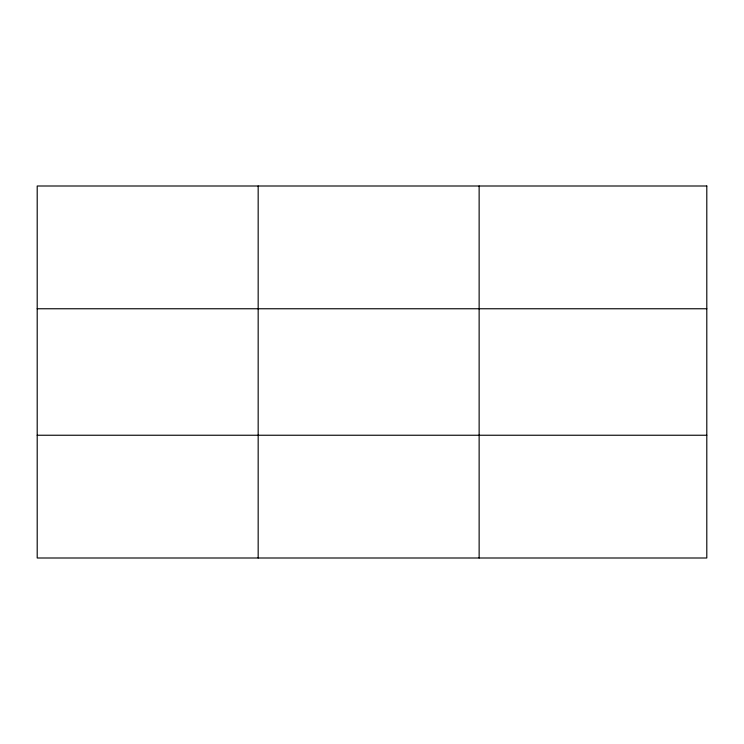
<?xml version="1.0" encoding="UTF-8"?>
<svg xmlns="http://www.w3.org/2000/svg" width="744" height="744" viewBox="0 0 744 744"><rect width="100%" height="100%" fill="white"/><g stroke="black" fill="none" stroke-linecap="round" stroke-linejoin="round"><path stroke-width="1.12" d="M258.168 558L258.168 186M479.136 558L479.136 186M37.2 308.76L706.8 308.76M37.2 435.24L706.8 435.24M706.8 186L37.2 186L37.2 558L706.8 558L706.8 186"/></g></svg>
